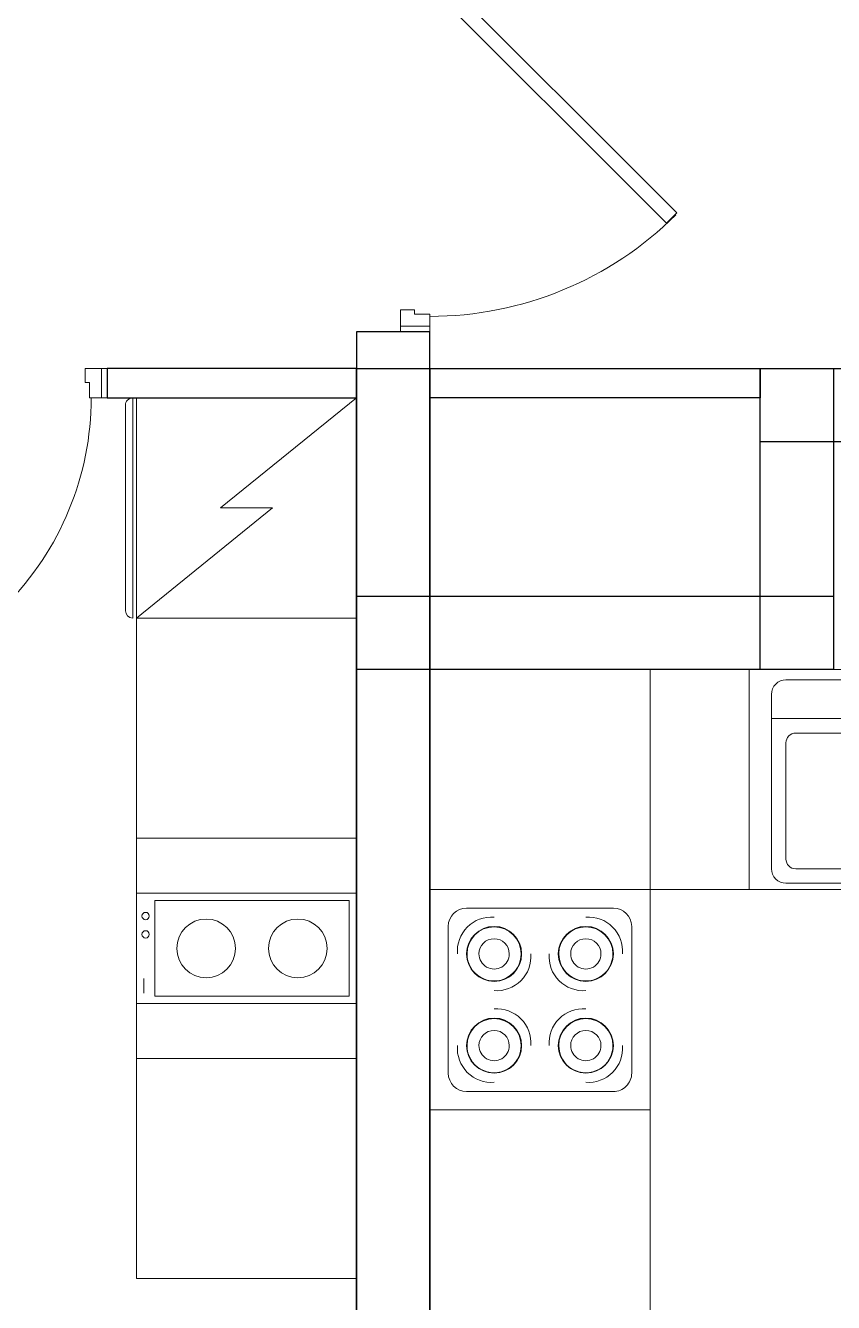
# Model space of a CAD drawing. Header units: millimetres. Extents: x 21366 to 66050, y 8191 to 52826.
# Drawn here: x 33973 to 36175, y 27481 to 30961 of the extents above; entities that cross this region are included whole.
import ezdxf

# ---------------------------------------------------------------- set-up
doc = ezdxf.new("R2010")
doc.units = ezdxf.units.MM
for name, color, linetype, lineweight in [('АР - Двери', 126, 'Continuous', 9), ('АР - Монолит', 56, 'Continuous', 30), ('АР - Обор. - Холодильник', 42, 'Continuous', 9), ('АР - Оборуд', 252, 'Continuous', 0), ('АР - Перегородки 80', 32, 'Continuous', 30)]:
    doc.layers.add(name, color=color, linetype=linetype, lineweight=lineweight)
doc.layers.add('АР - мебель', color=7, linetype='Continuous', lineweight=9, true_color=0x787878)

# ---------------------------------------------------------------- blocks, each defined once
blk = doc.blocks.new('*U123')
at = {"ltscale": 100}
for p, q in [((15, -37.5), (15, 42.5)), ((15, 42.5), (60, 42.5)), ((60, 42.5), (60, 4.5)), ((885, 42.5), (840, 42.5)), ((840, 42.5), (840, 4.5)), ((885, -37.5), (885, 42.5)), ((60, 4.5), (48, 4.5)), ((48, 4.5), (48, -35.5)), ((840, 4.5), (852, 4.5)), ((852, 4.5), (852, -37.5)), ((46, -37.5), (15, -37.5)), ((852, -37.5), (885, -37.5))]:
    blk.add_line(p, q, dxfattribs=at)
for points in [[(15, 42.5), (0, 42.5), (0, -37.5), (15, -37.5)], [(885, 42.5), (900, 42.5), (900, -37.5), (885, -37.5)], [(54.4, -38.9), (82.7, -10.6), (648, -575.9), (619.7, -604.2)]]:
    blk.add_lwpolyline(points, close=True, dxfattribs=at)
blk.add_circle((48, -37.5), 2, dxfattribs=at)
blk.add_arc((56.7, -37.5), 800, 315.135, 0, dxfattribs=at)
blk = doc.blocks.new('*U70')
at = {"ltscale": 100}
for p, q in [((15, 37.5), (15, -42.5)), ((46, 37.5), (15, 37.5)), ((48, -4.5), (48, 35.5)), ((1002, -4.5), (1002, 37.5)), ((1002, 37.5), (1035, 37.5)), ((1035, 37.5), (1035, -42.5)), ((60, -4.5), (48, -4.5)), ((60, -42.5), (60, -4.5)), ((990, -42.5), (990, -4.5)), ((990, -4.5), (1002, -4.5)), ((15, -42.5), (60, -42.5)), ((1035, -42.5), (990, -42.5))]:
    blk.add_line(p, q, dxfattribs=at)
for points in [[(54.4, 38.9), (82.7, 10.6), (754, 682), (725.8, 710.3)], [(15, -42.5), (0, -42.5), (0, 37.5), (15, 37.5)], [(1035, -42.5), (1050, -42.5), (1050, 37.5), (1035, 37.5)]]:
    blk.add_lwpolyline(points, close=True, dxfattribs=at)
blk.add_circle((48, 37.5), 2, dxfattribs=at)
blk.add_arc((57.9, 37.5), 950, 0, 44.865, dxfattribs=at)
blk = doc.blocks.new('холодильник')
at = {"layer": 'АР - Обор. - Холодильник'}
for p, q in [((0, 300), (0, -300)), ((600, 300), (0, 300)), ((600, -300), (600, 300)), ((610, 300), (610, -300)), ((610, 300), (610, 300)), ((630, -280), (630, 280)), ((0, -300), (600, -300)), ((610, -300), (610, -300))]:
    blk.add_line(p, q, dxfattribs=at)
blk.add_lwpolyline([(600, 300), (229.3, 0), (370.7, 0), (0, -300)], dxfattribs=at)
for centre, start, end in [((610, 280), 0, 90), ((610, -280), 270, 0)]:
    blk.add_arc(centre, 20, start, end, dxfattribs=at)
blk = doc.blocks.new('П23_300х600')
for p, q in [((-150, 0), (-150, 600)), ((-150, 600), (150, 600)), ((150, 600), (150, 0)), ((130, 580), (-130, 580)), ((-130, 580), (-130, 50)), ((130, 50), (130, 580)), ((-130, 50), (130, 50)), ((150, 0), (-150, 0))]:
    blk.add_line(p, q)
at = {"ltscale": 5}
blk.add_line((-81.9, 20), (-121.9, 20), dxfattribs=at)
for centre in [(0, 440), (0, 190)]:
    blk.add_circle(centre, 80)
for centre in [(38.1, 25), (88.1, 25)]:
    blk.add_circle(centre, 10, dxfattribs=at)
blk = doc.blocks.new('Блок 600 х 600')
at = {"layer": 'АР - мебель'}
blk.add_lwpolyline([(-600, 0), (0, 0), (0, 600), (-600, 600)], close=True, dxfattribs=at)
blk = doc.blocks.new('Квартира 1С 3500 тип 1')
at = {"layer": 'АР - Монолит'}
blk.add_lwpolyline([(0, -1900), (200, -1900), (200, -8150), (0, -8150)], close=True, dxfattribs=at)
at = {"layer": 'АР - Перегородки 80'}
blk.add_lwpolyline([(880, -2000), (880, -2080), (200, -2080), (200, -2000)], close=True, dxfattribs=at)
for p in [(800, -3280), (800, -3880), (800, -4480)]:
    blk.add_blockref('Блок 600 х 600', p)
at = {"layer": 'АР - Двери', "xscale": -1, "rotation": 90}
blk.add_blockref('*U70', (37.5, -850), dxfattribs=at)
at = {"layer": 'АР - Двери', "xscale": -1}
blk.add_blockref('*U123', (1780, -2042.5), dxfattribs=at)
at = {"layer": 'АР - Оборуд', "extrusion": (0, 0, -1), "zscale": -1, "rotation": 180}
blk.add_blockref('холодильник', (-200, -2380), dxfattribs=at)
at = {"layer": 'АР - Оборуд', "rotation": 90}
blk.add_blockref('П23_300х600', (800, -3580), dxfattribs=at)
blk = doc.blocks.new('k_22')
at = {"ltscale": 600}
for p, q in [((0, 600), (0, 0)), ((600, 600), (0, 600)), ((600, 0), (600, 600)), ((500, 550), (100, 550)), ((50, 500), (50, 100)), ((550, 100), (550, 500)), ((100, 50), (500, 50)), ((0, 0), (600, 0))]:
    blk.add_line(p, q, dxfattribs=at)
for centre in [(175, 425), (425, 425), (175, 175), (425, 175)]:
    blk.add_circle(centre, 75, dxfattribs=at)
for centre, radius, start, end in [((100, 500), 50, 90, 180), ((167.7, 432.3), 93, 85.4974, 184.5026), ((432.3, 432.3), 93, 355.4974, 94.5026), ((500, 500), 50, 0, 90), ((175, 425), 73.8, 0, 180), ((425, 425), 73.8, 0, 180), ((175, 425), 41.3, 0, 180), ((425, 425), 41.3, 0, 180), ((175, 425), 73.8, 180, 0), ((175, 425), 41.3, 180, 0), ((182.3, 417.7), 93, 265.4974, 4.5026), ((417.7, 417.7), 93, 175.4974, 274.5026), ((425, 425), 73.8, 180, 0), ((425, 425), 41.3, 180, 0), ((175, 175), 73.8, 0, 180), ((182.3, 182.3), 93, 355.4974, 94.5026), ((417.7, 182.3), 93, 85.4974, 184.5026), ((425, 175), 73.8, 0, 180), ((175, 175), 41.3, 0, 180), ((425, 175), 41.3, 0, 180), ((167.7, 167.7), 93, 175.4974, 274.5026), ((175, 175), 73.8, 180, 0), ((175, 175), 41.3, 180, 0), ((425, 175), 73.8, 180, 0), ((425, 175), 41.3, 180, 0), ((432.3, 167.7), 93, 265.4974, 4.5026), ((100, 100), 50, 180, 270), ((500, 100), 50, 270, 0)]:
    blk.add_arc(centre, radius, start, end, dxfattribs=at)
blk = doc.blocks.new('М15 600х600')
for p, q in [((-600, 600), (-600, 0)), ((-600, 600), (0, 600)), ((0, 600), (0, 0)), ((-516.4, 571.8), (-100.6, 571.8)), ((-556, 57), (-556, 532.2)), ((-61, 532.2), (-61, 57)), ((-556, 466.2), (-61, 466.2)), ((-490, 426.6), (-127, 426.6)), ((-516.4, 83.4), (-516.4, 400.2)), ((-100.6, 83.4), (-100.6, 400.2)), ((-61, 400.2), (-61, 83.4)), ((-127, 57), (-490, 57)), ((-600, 0), (0, 0)), ((-100.6, 17.4), (-516.4, 17.4))]:
    blk.add_line(p, q)
for centre, major_axis, start_param, end_param in [((-516.4, 532.2), (-28, 28), -0.785398, 0.785398), ((-100.6, 532.2), (28, 28), 5.497787, 7.068583), ((-490, 400.2), (-18.7, 18.7), -0.785398, 0.785398), ((-127, 400.2), (18.7, 18.7), 5.497787, 7.068583), ((-305.2, 375.6), (18.7, 18.7), 5.497787, 11.780972), ((-305.2, 375.6), (9.33, 9.33), 5.497787, 11.780972), ((-490, 83.4), (18.7, 18.7), 2.356194, 3.926991), ((-127, 83.4), (-18.7, 18.7), 2.356194, 3.926991), ((-516.4, 57), (28, 28), 2.356194, 3.926991), ((-100.6, 57), (-28, 28), 2.356194, 3.926991)]:
    blk.add_ellipse(centre, major_axis=major_axis, ratio=1, start_param=start_param, end_param=end_param)
blk = doc.blocks.new('Квартира 1К 6300 тип 27-3')
at = {"layer": 'АР - Монолит'}
for points in [[(-6500, 0), (-6300, 0), (-6300, -6150), (-6500, -6150)], [(-5400, 0), (-3280, 0), (-3280, -200), (-5400, -200)], [(-5400, 0), (-5200, 0), (-5200, -820), (-5400, -820)], [(-6500, -620), (-5200, -620), (-5200, -820), (-6500, -820)]]:
    blk.add_lwpolyline(points, close=True, dxfattribs=at)
at = {"layer": 'АР - Оборуд'}
for points in [[(-6300, -820), (-5700, -820), (-5700, -1420), (-6300, -1420)], [(-5700, -820), (-5430, -820), (-5430, -1420), (-5700, -1420)], [(-6300, -2020), (-5700, -2020), (-5700, -2620), (-6300, -2620)]]:
    blk.add_lwpolyline(points, close=True, dxfattribs=at)
at = {"layer": 'АР - Перегородки 80'}
blk.add_lwpolyline([(-6300, -80), (-6300, 0), (-5400, 0), (-5400, -80)], close=True, dxfattribs=at)
at = {"layer": 'АР - Оборуд', "xscale": -1}
blk.add_blockref('М15 600х600', (-5430, -1420), dxfattribs=at)
at = {"layer": 'АР - Оборуд', "xscale": -1, "rotation": 180}
blk.add_blockref('k_22', (-6300, -1420), dxfattribs=at)
blk = doc.blocks.new('H_Section_3')
at = {"rotation": 56.96711930257281}
blk.add_blockref('Квартира 1К 6300 тип 27-3', (-1782.4, -17747.1, 0), dxfattribs=at)
at = {"xscale": -1, "rotation": 56.96711930257284}
blk.add_blockref('Квартира 1С 3500 тип 1', (-6893.4, -21938.5, 0), dxfattribs=at)

msp = doc.modelspace()

# ---------------------------------------------------------------- block references
at = {"rotation": 303.0328806974269}
msp.add_blockref('H_Section_3', (57225.5, 38206.1, 0), dxfattribs=at)

doc.saveas('drawing.dxf')
